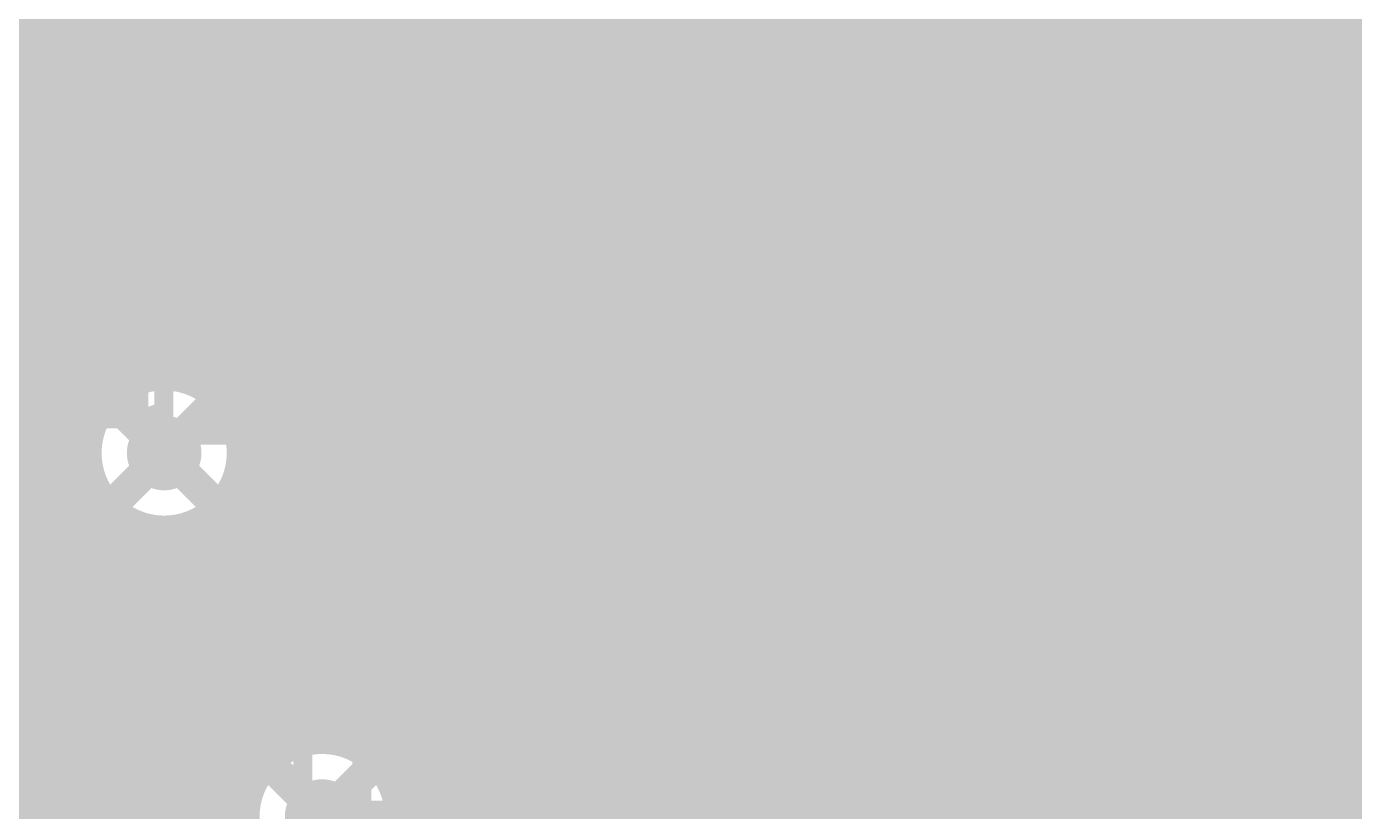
# Model space of a CAD drawing. Extents: x -3 to 92, y -53 to 125.
# Drawn here: x 9.05 to 19.73, y 39.41 to 45.72 of the extents above; entities that cross this region are included whole.
import ezdxf

# ---------------------------------------------------------------- set-up
doc = ezdxf.new("R2010")
doc.units = 0
doc.header["$MEASUREMENT"] = 0
doc.layers.get('0').update_dxf_attribs({"linetype": 'CONTINUOUS'})
for name, color, linetype in [('23-325-0_AST', 7, 'CONTINUOUS'), ('23-325-0_BOT', 7, 'CONTINUOUS'), ('23-325-0_DRD', 2, 'CONTINUOUS'), ('23-325-0_IN1', 4, 'CONTINUOUS'), ('23-325-0_IN2', 3, 'CONTINUOUS'), ('23-325-0_SMT', 10, 'CONTINUOUS'), ('23-325-0_SPT', 14, 'CONTINUOUS'), ('23-325-0_SST', 9, 'CONTINUOUS'), ('23-325-0_TOP', 12, 'CONTINUOUS'), ('THRUHOLE_TAP', 8, 'CONTINUOUS')]:
    doc.layers.add(name, color=color, linetype=linetype)

# ---------------------------------------------------------------- blocks, each defined once
blk = doc.blocks.new('OBLONG_52')
at = {"const_width": 0.29972}
blk.add_lwpolyline([(0.59944, 0), (-0.59944, 0)], dxfattribs=at)
at = {"const_width": 0.14986}
for points in [[(-0.67437, 0, 1), (-0.52451, 0, 1)], [(0.52451, 0, 1), (0.67437, 0, 1)]]:
    blk.add_lwpolyline(points, format="xyb", close=True, dxfattribs=at)
blk = doc.blocks.new('ROUND_68')
at = {"const_width": 0.29972}
blk.add_lwpolyline([(-0.14986, 0, 1), (0.14986, 0, 1)], format="xyb", close=True, dxfattribs=at)
blk = doc.blocks.new('ROUND_78')
at = {"const_width": 0.29972}
blk.add_lwpolyline([(-0.14986, 0, 1), (0.14986, 0, 1)], format="xyb", close=True, dxfattribs=at)
blk = doc.blocks.new('ROUND_79')
at = {"const_width": 0.29972}
blk.add_lwpolyline([(-0.14986, 0, 1), (0.14986, 0, 1)], format="xyb", close=True, dxfattribs=at)
blk = doc.blocks.new('RECTANGLE_7')
blk.add_solid([(0.4064, 0.4826), (0.4064, -0.4826), (-0.4064, 0.4826), (-0.4064, -0.4826)])
blk = doc.blocks.new('ROUND_84')
at = {"const_width": 0.10033}
blk.add_lwpolyline([(-0.050164, 0, 1), (0.050164, 0, 1)], format="xyb", close=True, dxfattribs=at)

msp = doc.modelspace()

# ---------------------------------------------------------------- linework, layer by layer
at = {"layer": '23-325-0_AST', "const_width": 0.1524}
for points in [[(17.9705, 45.9105), (15.0495, 45.9105), (15.0495, 44.2722), (17.9705, 44.2722), (17.9705, 45.9105)], [(7.9502, 45.58538), (7.44982, 45.085), (7.44982, 40.5892), (11.8491, 40.5892), (11.8491, 45.68444), (8.04926, 45.68444), (7.9502, 45.58538)], [(15.89532, 44.78274), (15.83436, 44.61256), (15.47876, 44.61256), (15.42034, 44.78274), (15.42034, 45.46092), (15.47876, 45.62856), (15.83436, 45.62856), (15.89532, 45.46092)], [(16.25854, 44.78274), (16.37792, 44.61256), (16.61414, 44.61256), (16.73352, 44.78274), (16.73352, 44.95292), (16.49476, 45.29074), (16.73352, 45.62856), (16.25854, 45.62856)], [(17.27454, 44.61256), (17.15516, 44.78274), (17.09674, 44.95292), (17.09674, 45.29074), (17.15516, 45.46092), (17.27454, 45.62856), (17.39392, 45.62856), (17.51076, 45.46092), (17.57172, 45.29074), (17.57172, 44.95292), (17.51076, 44.78274), (17.39392, 44.61256), (17.27454, 44.61256)], [(10.15746, 43.5229), (9.14146, 43.8785), (9.14146, 43.40352)], [(17.9705, 44.0055), (15.0495, 44.0055), (15.0495, 42.3672), (17.9705, 42.3672), (17.9705, 44.0055)], [(17.33296, 42.70756), (17.33296, 43.72356), (17.21612, 43.55592)], [(15.89532, 42.87774), (15.83436, 42.70756), (15.47876, 42.70756), (15.42034, 42.87774), (15.42034, 43.55592), (15.47876, 43.72356), (15.83436, 43.72356), (15.89532, 43.55592)], [(16.25854, 42.87774), (16.37792, 42.70756), (16.61414, 42.70756), (16.73352, 42.87774), (16.73352, 43.04792), (16.49476, 43.38574), (16.73352, 43.72356), (16.25854, 43.72356)], [(9.14146, 43.0403), (9.98982, 43.0403), (10.15746, 42.98188), (10.15746, 42.62628), (9.98982, 42.56532), (9.14146, 42.56532)], [(17.45234, 42.70756), (17.21612, 42.70756)], [(15.0495, 39.8145), (17.9705, 39.8145), (17.9705, 41.4528), (15.0495, 41.4528), (15.0495, 39.8145)], [(15.4305, 40.68826), (15.7861, 40.68826), (15.90548, 40.8559), (15.90548, 41.02608), (15.7861, 41.19626), (15.4305, 41.19626), (15.4305, 40.18026)], [(16.32966, 40.68826), (16.68526, 40.68826), (16.74368, 40.51808), (16.74368, 40.3479), (16.68526, 40.18026), (16.32966, 40.18026), (16.2687, 40.3479), (16.2687, 40.51808), (16.50746, 41.19626)], [(17.1069, 40.3479), (17.22628, 40.18026), (17.4625, 40.18026), (17.58188, 40.3479), (17.58188, 40.51808), (17.34566, 40.8559), (17.58188, 41.19626), (17.1069, 41.19626)], [(15.72768, 40.68826), (15.90548, 40.18026)], [(7.4295, 37.9095), (10.3505, 37.9095), (10.3505, 39.5478), (7.4295, 39.5478), (7.4295, 37.9095)], [(15.0495, 37.9095), (17.9705, 37.9095), (17.9705, 39.5478), (15.0495, 39.5478), (15.0495, 37.9095)]]:
    msp.add_lwpolyline(points, dxfattribs=at)
at = {"layer": '23-325-0_BOT', "const_width": 0.254}
for points in [[(8.255, 78.867), (8.255, 70.612), (9.398, 69.469), (9.398, 41.402), (11.43, 39.37)], [(10.16, 42.291), (9.906, 42.545), (9.906, 75.946), (9.398, 76.454)], [(19.6723, 44.831), (10.3632, 44.831)], [(10.3632, 44.831), (10.3632, 42.8879)], [(10.3886, 44.831), (10.3886, 42.87774)], [(10.6172, 44.831), (10.6172, 42.7228)], [(10.8458, 44.831), (10.8458, 40.59936)], [(11.0744, 44.831), (11.0744, 40.37076)], [(11.303, 44.831), (11.303, 40.14216)], [(11.5316, 44.831), (11.5316, 39.9923)], [(11.7602, 44.831), (11.7602, 39.90594)], [(11.9888, 44.831), (11.9888, 39.65956)], [(12.2174, 44.831), (12.2174, -4.572)], [(12.446, 44.831), (12.446, -4.572)], [(12.6746, 44.831), (12.6746, -4.572)], [(12.9032, 44.831), (12.9032, -4.572)], [(13.1318, 44.831), (13.1318, -4.572)], [(13.3604, 44.831), (13.3604, -4.572)], [(13.589, 44.831), (13.589, -4.572)], [(13.8176, 44.831), (13.8176, -4.572)], [(14.0462, 44.831), (14.0462, -4.572)], [(14.2748, 44.831), (14.2748, -4.572)], [(14.5034, 44.831), (14.5034, -4.572)], [(14.732, 44.831), (14.732, -4.572)], [(14.9606, 44.831), (14.9606, -4.572)], [(15.1892, 44.831), (15.1892, -4.572)], [(15.4178, 44.831), (15.4178, -4.572)], [(15.6464, 44.831), (15.6464, -4.572)], [(15.875, 44.831), (15.875, -4.572)], [(16.1036, 44.831), (16.1036, -4.572)], [(16.3322, 44.831), (16.3322, -4.572)], [(16.5608, 44.831), (16.5608, 37.70122)], [(16.7894, 44.831), (16.7894, 37.9857)], [(17.018, 44.831), (17.018, 38.08222)], [(17.2466, 44.831), (17.2466, 38.0873)], [(17.4752, 44.831), (17.4752, 38.00094)], [(17.7038, 44.831), (17.7038, 37.75456)], [(17.9324, 44.831), (17.9324, 38.63848)], [(18.161, 44.831), (18.161, 38.98138)], [(18.3896, 44.831), (18.3896, 39.0906)], [(18.6182, 44.831), (18.6182, 39.10584)], [(18.8468, 44.831), (18.8468, 39.03218)], [(19.0754, 44.831), (19.0754, 38.81628)], [(19.304, 44.831), (19.304, -4.572)], [(19.5326, 44.831), (19.5326, -4.572)], [(19.6723, 44.831), (19.6723, 21.59)], [(19.6723, 44.8056), (10.3632, 44.8056)], [(19.6723, 44.577), (10.3632, 44.577)], [(19.6723, 44.3484), (10.3632, 44.3484)], [(19.6723, 44.1198), (10.3632, 44.1198)], [(19.6723, 43.8912), (10.3632, 43.8912)], [(19.6723, 43.6626), (10.3632, 43.6626)], [(19.6723, 43.434), (10.3632, 43.434)], [(19.6723, 43.2054), (10.3632, 43.2054)], [(19.6723, 42.9768), (10.3632, 42.9768)], [(19.6723, 42.7482), (10.5918, 42.7482)], [(19.6723, 42.5196), (10.74674, 42.5196)], [(19.6723, 42.291), (10.78992, 42.291)], [(19.6723, 42.0624), (10.74674, 42.0624)], [(19.6723, 41.8338), (10.5918, 41.8338)], [(10.6172, 41.85666), (10.6172, 40.82796)], [(9.8552, 41.73982), (9.8552, 41.58996)], [(9.9314, 41.70426), (9.9314, 41.51376)], [(10.16, 41.66108), (10.16, 41.28516)], [(10.3886, 41.70426), (10.3886, 41.05656)], [(19.6723, 41.6052), (9.8552, 41.6052)], [(9.8552, 41.58996), (11.44524, 39.99992)], [(19.6723, 41.3766), (10.06856, 41.3766)], [(19.6723, 41.148), (10.29716, 41.148)], [(19.6723, 40.9194), (10.52576, 40.9194)], [(9.3472, 40.8051), (9.3472, 28.3718)], [(9.3472, 40.8051), (10.80008, 39.35222)], [(9.4615, 40.6908), (9.3472, 40.6908)], [(9.4742, 40.6781), (9.4742, 28.17622)], [(19.6723, 40.6908), (10.75436, 40.6908)], [(9.6901, 40.4622), (9.3472, 40.4622)], [(9.7028, 40.4495), (9.7028, -4.572)], [(19.6723, 40.4622), (10.98296, 40.4622)], [(9.9187, 40.2336), (9.3472, 40.2336)], [(19.6723, 40.2336), (11.21156, 40.2336)], [(9.9314, 40.2209), (9.9314, -4.572)], [(10.1473, 40.005), (9.3472, 40.005)], [(10.16, 39.9923), (10.16, -4.572)], [(19.6723, 40.005), (11.44016, 40.005)], [(10.3759, 39.7764), (9.3472, 39.7764)], [(10.3886, 39.7637), (10.3886, -4.572)], [(19.6723, 39.7764), (11.91006, 39.7764)], [(10.6045, 39.5478), (9.3472, 39.5478)], [(10.6172, 39.5351), (10.6172, -4.572)], [(19.6723, 39.5478), (12.03452, 39.5478)], [(10.80262, 39.3192), (9.3472, 39.3192)], [(19.6723, 39.3192), (12.05738, 39.3192)]]:
    msp.add_lwpolyline(points, dxfattribs=at)
for points in [[(10.78992, 42.291, 0.3210654), (10.3632, 42.8879)], [(10.16, 41.66108, 0.4142136), (10.78992, 42.291)], [(9.8552, 41.73982, 0.1269607), (10.16, 41.66116)], [(12.05992, 39.37, 0.4071463), (11.44524, 39.99992)], [(11.43, 38.74008, 0.4142136), (12.05992, 39.37)], [(10.80008, 39.35222, 0.4059727), (11.43, 38.74008)]]:
    msp.add_lwpolyline(points, format="xyb", dxfattribs=at)
at = {"layer": '23-325-0_DRD', "const_width": 0.254}
for points in [[(15.621, 44.9072), (14.351, 43.6372)], [(15.621, 43.6372), (14.351, 44.9072)], [(15.621, 44.9072), (14.351, 43.6372)], [(15.621, 43.6372), (14.351, 44.9072)], [(12.319, 43.76928), (11.049, 42.49928)], [(12.319, 42.49928), (11.049, 43.76928)], [(10.795, 42.926), (9.525, 41.656)], [(10.795, 41.656), (9.525, 42.926)], [(15.494, 41.275), (14.224, 40.005)], [(15.494, 40.005), (14.224, 41.275)], [(15.494, 41.275), (14.224, 40.005)], [(15.494, 40.005), (14.224, 41.275)], [(12.065, 40.005), (10.795, 38.735)], [(12.065, 38.735), (10.795, 40.005)]]:
    msp.add_lwpolyline(points, dxfattribs=at)
at = {"layer": '23-325-0_IN1', "const_width": 0.254}
for points in [[(10.16, 124.46), (10.16, 42.92092)], [(10.3886, 124.46), (10.3886, 42.87774)], [(10.6172, 124.46), (10.6172, 42.7228)], [(13.589, 124.46), (13.589, -4.572)], [(13.8176, 124.46), (13.8176, -4.572)], [(14.0462, 124.46), (14.0462, -4.572)], [(14.2748, 124.46), (14.2748, -4.572)], [(14.5034, 124.46), (14.5034, -4.572)], [(15.875, 124.46), (15.875, -4.572)], [(16.1036, 124.46), (16.1036, -4.572)], [(19.304, 124.46), (19.304, -4.572)], [(19.5326, 124.46), (19.5326, -4.572)], [(19.7612, 107.6579), (19.7612, 21.87956)], [(13.3604, 104.9274), (13.3604, -4.572)], [(13.1318, 80.18526), (13.1318, -4.572)], [(9.9314, 76.11872), (9.9314, 42.87774)], [(9.017, 75.95108), (9.017, 28.55722)], [(9.7028, 75.90282), (9.7028, 42.7228)], [(9.2456, 75.84186), (9.2456, 28.4607)], [(9.4742, 75.82916), (9.4742, 28.17622)], [(11.9888, 74.49566), (11.9888, 39.65956)], [(12.9032, 74.49566), (12.9032, -4.572)], [(16.3322, 74.47026), (16.3322, -4.572)], [(12.2174, 74.34326), (12.2174, -4.572)], [(12.446, 74.30008), (12.446, -4.572)], [(12.6746, 74.34326), (12.6746, -4.572)], [(16.5608, 74.3331), (16.5608, 37.70122)], [(16.7894, 74.30008), (16.7894, 37.9857)], [(17.018, 74.35342), (17.018, 38.08222)], [(10.8458, 68.78066), (10.8458, 39.60622)], [(11.7602, 68.78066), (11.7602, 39.90594)], [(11.0744, 68.62826), (11.0744, 39.8907)], [(11.5316, 68.62826), (11.5316, 39.9923)], [(11.303, 68.58508), (11.303, 39.98722)], [(17.2466, 67.7164), (17.2466, 38.0873)], [(17.4752, 67.59448), (17.4752, 38.00094)], [(17.7038, 67.57162), (17.7038, 37.75456)], [(14.732, 53.85562), (14.732, -4.572)], [(15.6464, 53.7464), (15.6464, -4.572)], [(14.9606, 53.66512), (14.9606, -4.572)], [(15.1892, 53.60162), (15.1892, -4.572)], [(15.4178, 53.62448), (15.4178, -4.572)], [(17.9324, 52.67198), (17.9324, 38.63848)], [(19.0754, 52.49672), (19.0754, 38.81628)], [(18.161, 52.32908), (18.161, 38.98138)], [(18.3896, 52.21986), (18.3896, 39.0906)], [(18.6182, 52.20716), (18.6182, 39.10584)], [(18.8468, 52.28082), (18.8468, 39.03218)], [(21.24456, 45.72), (-0.64008, 45.72)], [(21.24456, 45.4914), (-0.98298, 45.4914)], [(21.24456, 45.2628), (-2.413, 45.2628)], [(21.24456, 45.0342), (-2.413, 45.0342)], [(21.24456, 44.8056), (-2.413, 44.8056)], [(21.24456, 44.577), (-2.413, 44.577)], [(21.24456, 44.3484), (-2.413, 44.3484)], [(21.24456, 44.1198), (-2.413, 44.1198)], [(23.4569, 43.8912), (-2.413, 43.8912)], [(31.5468, 43.6626), (-2.413, 43.6626)], [(31.5468, 43.434), (-2.413, 43.434)], [(31.5468, 43.2054), (-2.413, 43.2054)], [(31.5468, 42.9768), (-2.413, 42.9768)], [(9.72566, 42.7482), (-2.413, 42.7482)], [(31.5468, 42.7482), (10.5918, 42.7482)], [(9.57326, 42.5196), (-2.413, 42.5196)], [(31.5468, 42.5196), (10.74674, 42.5196)], [(9.53008, 42.291), (-2.413, 42.291)], [(31.5468, 42.291), (10.78992, 42.291)], [(9.57326, 42.0624), (-2.413, 42.0624)], [(31.5468, 42.0624), (10.74674, 42.0624)], [(9.72566, 41.8338), (-2.413, 41.8338)], [(9.7028, 41.85666), (9.7028, -4.572)], [(31.5468, 41.8338), (10.5918, 41.8338)], [(10.6172, 41.85666), (10.6172, -4.572)], [(9.9314, 41.70426), (9.9314, -4.572)], [(10.16, 41.66108), (10.16, -4.572)], [(10.3886, 41.70426), (10.3886, -4.572)], [(31.5468, 41.6052), (8.4328, 41.6052)], [(31.5468, 41.3766), (8.58774, 41.3766)], [(31.5468, 41.148), (8.63092, 41.148)], [(30.7594, 40.9194), (8.58774, 40.9194)], [(29.38526, 40.6908), (8.4328, 40.6908)], [(29.2481, 40.4622), (-2.413, 40.4622)], [(29.21508, 40.2336), (-2.413, 40.2336)], [(29.26842, 40.005), (-2.413, 40.005)], [(10.9474, 39.7764), (-2.413, 39.7764)], [(24.2824, 39.7764), (11.91006, 39.7764)], [(10.82548, 39.5478), (-2.413, 39.5478)], [(24.16048, 39.5478), (12.03452, 39.5478)], [(10.80262, 39.3192), (6.84022, 39.3192)], [(24.13762, 39.3192), (12.05738, 39.3192)]]:
    msp.add_lwpolyline(points, dxfattribs=at)
for points in [[(10.16, 42.92092, 0.4142136), (9.53008, 42.291)], [(10.78992, 42.291, 0.4142136), (10.16, 42.92092)], [(9.53008, 42.291, 0.4142136), (10.16, 41.66108)], [(10.16, 41.66108, 0.4142136), (10.78992, 42.291)], [(11.43, 39.99992, 0.4142136), (10.80008, 39.37)], [(12.05992, 39.37, 0.4142136), (11.43, 39.99992)], [(10.80008, 39.37, 0.4142136), (11.43, 38.74008)], [(11.43, 38.74008, 0.4142136), (12.05992, 39.37)]]:
    msp.add_lwpolyline(points, format="xyb", dxfattribs=at)
at = {"layer": '23-325-0_SST', "const_width": 0.1524}
for points in [[(14.19606, 45.9486), (14.02588, 46.00956), (13.8557, 46.00956), (13.68806, 45.9486), (13.68806, 45.593), (13.8557, 45.53458), (14.02588, 45.53458), (14.19606, 45.593), (14.19606, 45.9486), (14.3637, 46.00956), (14.53388, 46.00956), (14.70406, 45.9486), (14.70406, 45.593), (14.53388, 45.53458), (14.3637, 45.53458), (14.19606, 45.593)], [(17.9705, 45.9105), (15.0495, 45.9105), (15.0495, 44.2722), (17.9705, 44.2722), (17.9705, 45.9105)], [(7.9502, 45.58538), (8.04926, 45.68444), (11.8491, 45.68444), (11.8491, 40.5892), (7.44982, 40.5892), (7.44982, 40.68826), (7.44982, 45.085), (7.9502, 45.58538)], [(18.80616, 44.67606), (18.74774, 44.50842), (18.39214, 44.50842), (18.33372, 44.67606), (18.33372, 45.35424), (18.39214, 45.52442), (18.74774, 45.52442), (18.80616, 45.35424)], [(19.17192, 44.67606), (19.28876, 44.50842), (19.52752, 44.50842), (19.64436, 44.67606), (19.64436, 44.84624), (19.40814, 45.18406), (19.64436, 45.52442), (19.17192, 45.52442)], [(14.19606, 44.7548), (14.19606, 45.1104), (14.3637, 45.17136), (14.53388, 45.17136), (14.70406, 45.1104), (14.70406, 44.7548), (14.53388, 44.69638), (14.3637, 44.69638), (13.68806, 44.9326)], [(14.19606, 43.85818), (14.19606, 44.21378), (14.02588, 44.33316), (13.8557, 44.33316), (13.68806, 44.21378), (13.68806, 43.85818), (14.70406, 43.85818)], [(14.19606, 44.15536), (14.70406, 44.33316)], [(17.9705, 44.0055), (15.0495, 44.0055), (15.0495, 42.3672), (17.9705, 42.3672), (17.9705, 44.0055)], [(18.93316, 42.64406), (18.87474, 42.47642), (18.51914, 42.47642), (18.46072, 42.64406), (18.46072, 43.32224), (18.51914, 43.49242), (18.87474, 43.49242), (18.93316, 43.32224)], [(19.29892, 42.64406), (19.41576, 42.47642), (19.65452, 42.47642), (19.77136, 42.64406), (19.77136, 42.81424), (19.53514, 43.15206), (19.77136, 43.49242), (19.29892, 43.49242)], [(15.0495, 39.8145), (17.9705, 39.8145), (17.9705, 41.4528), (15.0495, 41.4528), (15.0495, 39.8145)], [(18.23466, 40.5384), (18.59026, 40.5384), (18.7071, 40.70858), (18.7071, 40.87876), (18.59026, 41.0464), (18.23466, 41.0464), (18.23466, 40.0304)], [(19.13128, 40.5384), (19.48688, 40.5384), (19.5453, 40.37076), (19.5453, 40.20058), (19.48688, 40.0304), (19.13128, 40.0304), (19.07286, 40.20058), (19.07286, 40.37076), (19.30908, 41.0464)], [(18.5293, 40.5384), (18.7071, 40.0304)], [(11.75004, 40.13708), (11.75004, 39.28872), (11.69162, 39.12108), (11.33602, 39.12108), (11.27506, 39.28872), (11.27506, 40.13708)], [(12.23264, 39.12108), (12.58824, 40.13708), (12.11326, 40.13708)], [(7.4295, 37.9095), (10.3505, 37.9095), (10.3505, 39.5478), (7.4295, 39.5478), (7.4295, 37.9095)], [(15.0495, 37.9095), (17.9705, 37.9095), (17.9705, 39.5478), (15.0495, 39.5478), (15.0495, 37.9095)]]:
    msp.add_lwpolyline(points, dxfattribs=at)
at = {"layer": '23-325-0_TOP', "const_width": 0.254}
for points in [[(36.56076, 36.195), (36.56076, 35.16376), (33.655, 32.258), (28.321, 32.258), (27.305, 31.242), (27.305, 30.861), (25.654, 29.21), (20.701, 29.21), (19.431, 30.48), (19.431, 61.976), (17.272, 64.135), (17.2212, 64.135)], [(10.16, 51.8668), (10.16, 45.73016)], [(10.3886, 51.8668), (10.3886, 45.50156)], [(10.6172, 51.8668), (10.6172, 45.27296)], [(10.8458, 51.8668), (10.8458, 45.04436)], [(11.0744, 51.8668), (11.0744, 44.81576)], [(17.2212, 50.8), (17.907, 50.8), (18.669, 50.038), (18.669, 41.656), (18.542, 41.529), (18.542, 38.481)], [(18.161, 49.8983), (18.161, 45.22216)], [(18.2118, 49.8475), (18.2118, 45.17136)], [(12.94892, 43.78452), (11.46048, 43.78452), (8.9662, 46.2788), (8.9662, 46.99)], [(12.94892, 45.085), (12.2428, 45.085), (11.9888, 45.339), (11.9888, 46.99)], [(12.94892, 45.085), (13.589, 45.085), (15.494, 46.99), (15.7988, 46.99)], [(17.2212, 46.99), (17.2212, 46.6852), (16.51, 45.974), (15.24, 45.974), (13.70076, 44.43476), (12.94892, 44.43476)], [(9.7028, 46.18736), (11.64844, 44.24172)], [(11.303, 46.1772), (11.303, 44.58716)], [(11.5316, 46.1772), (11.5316, 45.339)], [(12.446, 46.1772), (12.446, 45.56506)], [(12.446, 46.1772), (12.446, 45.56506)], [(12.6746, 46.1772), (12.6746, 45.56506)], [(12.9032, 46.1772), (12.9032, 45.56506)], [(13.1318, 46.1772), (13.1318, 45.56506)], [(13.3604, 46.1772), (13.3604, 45.56506)], [(14.0335, 46.1772), (13.42136, 45.56506)], [(13.589, 46.1772), (13.589, 45.73016)], [(8.64616, 45.95114), (11.13536, 43.46194)], [(17.9578, 45.8978), (17.9578, 45.42536)], [(11.5316, 45.7454), (10.14476, 45.7454)], [(13.6017, 45.7454), (12.446, 45.7454)], [(18.2118, 45.7454), (17.9578, 45.7454)], [(9.017, 45.5803), (9.017, 40.8432)], [(13.42136, 45.56506), (12.446, 45.56506)], [(9.0805, 45.5168), (8.07466, 45.5168)], [(11.5316, 45.5168), (10.37336, 45.5168)], [(18.2118, 45.5168), (17.9578, 45.5168)], [(9.2456, 45.3517), (9.2456, 40.8432)], [(17.97558, 45.40758), (17.95734, 45.42484)], [(17.97558, 45.40758), (17.95734, 45.42484)], [(17.98066, 45.40504), (18.2118, 45.17136)], [(9.3091, 45.2882), (8.0772, 45.2882)], [(11.53414, 45.2882), (10.60196, 45.2882)], [(11.5316, 45.339), (11.5316, 44.35856)], [(18.2118, 45.2882), (18.09496, 45.2882)], [(15.0622, 45.1485), (14.02842, 44.11472)], [(15.0622, 45.1485), (15.0622, 44.2722)], [(9.5377, 45.0596), (8.0772, 45.0596)], [(9.4742, 45.1231), (9.4742, 40.8432)], [(11.62558, 45.0596), (10.83056, 45.0596)], [(15.7988, 43.18), (15.7988, 43.4594), (14.986, 44.2722), (15.7988, 45.085)], [(14.9606, 45.0469), (14.9606, 42.3418)], [(15.0622, 45.0596), (14.97076, 45.0596)], [(14.986, 44.2722), (15.7988, 45.085)], [(15.7988, 45.085), (14.986, 44.2722)], [(15.7988, 44.2722), (15.7988, 45.085)], [(17.2212, 45.085), (17.653, 45.085), (18.034, 44.704), (18.034, 41.529), (17.2212, 40.7162), (17.2212, 40.64)], [(11.66876, 45.01134), (11.92022, 44.76242)], [(11.7602, 44.9199), (11.7602, 44.24172)], [(9.7663, 44.831), (8.0772, 44.831)], [(9.7028, 44.8945), (9.7028, 42.7228)], [(11.8491, 44.831), (11.05916, 44.831)], [(14.732, 44.8183), (14.732, 42.17416)], [(15.0622, 44.831), (14.74216, 44.831)], [(9.9949, 44.6024), (8.0772, 44.6024)], [(9.9314, 44.6659), (9.9314, 42.87774)], [(11.8999, 44.6024), (11.28776, 44.6024)], [(15.0622, 44.6024), (14.51356, 44.6024)], [(14.5034, 44.5897), (14.5034, 41.94556)], [(10.16, 44.4373), (10.16, 42.92092)], [(10.2235, 44.3738), (8.0772, 44.3738)], [(11.8745, 44.3738), (11.51636, 44.3738)], [(14.2748, 44.3611), (14.2748, 41.71696)], [(15.0622, 44.3738), (14.28496, 44.3738)], [(10.3886, 44.2087), (10.3886, 42.94124)], [(11.91006, 44.24172), (11.64844, 44.24172)], [(16.4846, 44.2722), (15.0622, 44.2722)], [(15.1892, 44.2722), (15.1892, 43.9928)], [(15.4178, 44.2722), (15.4178, 43.9928)], [(15.6464, 44.2722), (15.6464, 43.9928)], [(15.875, 44.2722), (15.875, 43.9928)], [(16.1036, 44.2722), (16.1036, 43.9928)], [(16.3322, 44.2722), (16.3322, 43.9928)], [(16.5354, 44.2722), (16.4846, 44.2722)], [(17.5768, 44.2722), (16.5354, 44.2722)], [(16.5608, 44.2722), (16.5608, 43.9928)], [(16.7894, 44.2722), (16.7894, 43.9928)], [(17.018, 44.2722), (17.018, 43.9928)], [(17.2466, 44.2722), (17.2466, 43.9928)], [(17.4752, 44.2722), (17.4752, 43.9928)], [(17.5768, 44.2722), (17.5768, 43.9928)], [(10.4521, 44.1452), (8.0772, 44.1452)], [(14.0462, 44.1325), (14.0462, 41.48836)], [(17.5768, 44.1452), (14.05636, 44.1452)], [(10.6172, 43.9801), (10.6172, 42.94124)], [(16.4846, 43.9928), (15.0622, 43.9928)], [(15.0622, 43.9928), (15.0622, 42.3672)], [(15.7988, 43.9928), (15.7988, 43.18)], [(16.5354, 43.9928), (16.4846, 43.9928)], [(17.5768, 43.9928), (16.5354, 43.9928)], [(10.6807, 43.9166), (8.0772, 43.9166)], [(15.0622, 43.9166), (14.01064, 43.9166)], [(10.8458, 43.7515), (10.8458, 42.94124)], [(10.9093, 43.688), (8.0772, 43.688)], [(15.0622, 43.688), (14.01826, 43.688)], [(11.1379, 43.4594), (8.0772, 43.4594)], [(11.0744, 43.5229), (11.0744, 42.94124)], [(15.0622, 43.4594), (13.90396, 43.4594)], [(11.303, 43.35526), (11.303, 42.94124)], [(11.91006, 43.32732), (11.46048, 43.32732)], [(11.5316, 43.32732), (11.5316, 42.94124)], [(11.7602, 43.32732), (11.7602, 42.94124)], [(11.87958, 43.2308), (8.0772, 43.2308)], [(15.0622, 43.2308), (14.01826, 43.2308)], [(17.2212, 43.18), (17.2212, 42.7482), (16.383, 41.91), (15.113, 41.91), (12.573, 39.37), (11.43, 39.37), (11.049, 39.751), (2.667, 39.751), (2.286, 39.37), (1.3462, 39.37)], [(12.94892, 43.13428), (11.684, 43.13428)], [(11.86942, 43.13428), (12.94892, 43.13428)], [(14.02842, 43.13428), (12.94892, 43.13428)], [(15.0622, 43.18), (15.7988, 43.18)], [(11.88974, 43.0022), (8.0772, 43.0022)], [(15.0622, 43.0022), (14.01064, 43.0022)], [(10.2108, 42.91838), (10.16, 42.92043)], [(11.91006, 42.94124), (10.35304, 42.94124)], [(9.7536, 42.7736), (8.0518, 42.7736)], [(15.0622, 42.7736), (13.9319, 42.7736)], [(9.58342, 42.545), (7.88416, 42.545)], [(12.94892, 42.48404), (10.35304, 42.48404), (10.16, 42.291)], [(15.0622, 42.545), (14.02588, 42.545)], [(16.1925, 42.3672), (15.0622, 42.3672)], [(16.1925, 42.3672), (15.113, 42.3672)], [(9.53008, 42.3164), (7.65556, 42.3164)], [(14.90218, 42.3164), (13.99794, 42.3164)], [(14.79042, 42.23258), (13.97, 41.4147)], [(9.5631, 42.0878), (7.4041, 42.0878)], [(14.6431, 42.0878), (13.9573, 42.0878)], [(11.26998, 42.02684), (10.7315, 42.02684)], [(10.8458, 42.02684), (10.8458, 41.34612)], [(11.0744, 42.02684), (11.0744, 41.56456)], [(9.70026, 41.8592), (7.4295, 41.8592)], [(9.7028, 41.85666), (9.7028, 40.8432)], [(11.2268, 41.8592), (10.6172, 41.8592)], [(10.6172, 41.85666), (10.6172, 41.11498)], [(11.2268, 41.8338), (11.2268, 41.6306)], [(12.94892, 41.1861), (11.684, 41.1861), (11.684, 41.8338), (12.94892, 41.8338)], [(14.4145, 41.8592), (14.02842, 41.8592)], [(11.22426, 41.6306), (8.40486, 41.6306)], [(9.9314, 41.70426), (9.9314, 40.8432)], [(10.16, 41.66108), (10.16, 40.8432)], [(10.3886, 41.70426), (10.3886, 40.8813)], [(14.1859, 41.6306), (13.9827, 41.6306)], [(11.00328, 41.50614), (10.34796, 40.8432)], [(10.89914, 41.402), (8.57758, 41.402)], [(1.3462, 41.275), (1.905, 41.275), (2.794, 40.386), (10.541, 40.386), (11.3284, 41.1861), (11.684, 41.1861), (12.94892, 41.1861)], [(13.462, 41.1861), (12.94892, 41.1861)], [(15.0622, 41.2115), (13.04036, 39.1922)], [(15.0622, 41.2115), (15.0622, 39.8272)], [(10.67562, 41.1734), (8.63092, 41.1734)], [(14.9606, 41.1099), (14.9606, 39.1922)], [(15.0622, 41.1734), (15.02156, 41.1734)], [(10.44956, 40.9448), (8.5979, 40.9448)], [(14.732, 40.8813), (14.732, 39.1922)], [(15.0622, 40.9448), (14.79296, 40.9448)], [(10.34796, 40.8432), (8.55218, 40.8432)], [(14.5034, 40.6527), (14.5034, 39.1922)], [(15.0622, 40.7162), (14.56436, 40.7162)], [(14.859, 40.64), (15.7988, 40.64)], [(14.859, 40.64), (15.7988, 40.64)], [(15.0622, 40.64), (15.7988, 40.64)], [(15.7988, 38.735), (15.7988, 38.9128), (17.2212, 40.3352), (17.2212, 40.64)], [(15.7988, 39.8272), (15.7988, 40.64)], [(15.0622, 40.4876), (14.33576, 40.4876)], [(14.2748, 40.4241), (14.2748, 39.1922)], [(15.0622, 40.259), (14.10716, 40.259)], [(14.0462, 40.1955), (14.0462, 39.1922)], [(15.0622, 40.0304), (13.87856, 40.0304)], [(13.8176, 39.9669), (13.8176, 39.1922)], [(16.0401, 39.8018), (13.64996, 39.8018)], [(16.0655, 39.8272), (15.0622, 39.8272)], [(15.1892, 39.8272), (15.1892, 39.5478)], [(15.4178, 39.8272), (15.4178, 39.5478)], [(15.6464, 39.8272), (15.6464, 39.5478)], [(16.0655, 39.8272), (15.7861, 39.5478)], [(15.875, 39.8272), (15.875, 39.63416)], [(11.43, 39.37), (11.049, 39.751), (2.667, 39.751), (2.286, 39.37), (1.3462, 39.37)], [(13.589, 39.7383), (13.589, 39.1922)], [(13.3604, 39.5097), (13.3604, 39.1922)], [(15.8115, 39.5732), (13.42136, 39.5732)], [(15.0622, 39.5478), (15.0622, 39.1922)], [(15.7861, 39.5478), (15.0622, 39.5478)], [(15.0622, 39.3446), (13.19276, 39.3446)]]:
    msp.add_lwpolyline(points, dxfattribs=at)
for points in [[(11.5316, 45.339, 0.1989124), (11.66551, 45.01571)], [(11.5316, 45.339, 0.1989124), (11.66551, 45.01571)], [(11.96594, 44.72178, 0.1620056), (11.87044, 44.43476)], [(11.92022, 44.76242, 0.0335394), (11.96625, 44.72218)], [(11.92022, 44.76242, 0.0335394), (11.96625, 44.72218)], [(11.86942, 44.43476, 0.1038524), (11.90996, 44.24168)], [(13.94968, 44.05122, 0.0524777), (14.02407, 44.11145)], [(13.94968, 44.05122, 0.0524777), (14.02407, 44.11145)], [(14.02842, 43.78452, 0.1476944), (13.94818, 44.05022)], [(13.90142, 43.4594, 0.1882328), (14.02831, 43.78452)], [(11.13536, 43.46194, 0.1999317), (11.46048, 43.32652)], [(14.02842, 43.13428, 0.1882328), (13.9015, 43.45947)], [(11.91006, 43.32732, 0.1038524), (11.86953, 43.13428)], [(11.86942, 43.13428, 0.1038524), (11.90996, 42.9412)], [(13.90142, 42.80916, 0.1882328), (14.02831, 43.13428)], [(10.16, 42.92092, 0.4142136), (9.53008, 42.291)], [(10.35304, 42.94124, 0.0792859), (10.21075, 42.91853)], [(14.02842, 42.48404, 0.1882328), (13.9015, 42.80923)], [(13.90142, 42.15892, 0.1882328), (14.02831, 42.48404)], [(15.0622, 42.36466, 0.1701467), (14.78951, 42.23349)], [(15.0622, 42.36466, 0.1701467), (14.78951, 42.23349)], [(9.53008, 42.291, 0.4142136), (10.16, 41.66108)], [(14.02842, 41.8338, 0.1882328), (13.9015, 42.15899)], [(10.16, 41.66108, 0.2923864), (10.7315, 42.02684)], [(11.26998, 42.02684, 0.1095074), (11.22719, 41.8338)], [(13.90142, 41.50868, 0.1882328), (14.02831, 41.8338)], [(11.2268, 41.6306, 0.1431056), (11.00346, 41.50597)], [(11.2268, 41.6306, 0.1431056), (11.00346, 41.50597)], [(13.97, 41.4147, 0.0609518), (13.90244, 41.50962)]]:
    msp.add_lwpolyline(points, format="xyb", dxfattribs=at)

# ---------------------------------------------------------------- block references
at = {"layer": '23-325-0_AST'}
for p in [(12.94892, 45.085), (12.94892, 44.43476), (12.94892, 43.78452), (12.94892, 43.13428), (12.94892, 42.48404), (12.94892, 41.8338), (12.94892, 41.1861)]:
    msp.add_blockref('OBLONG_52', p, dxfattribs=at)
at = {"layer": '23-325-0_BOT'}
for p in [(14.986, 44.2722), (11.684, 43.13428), (10.16, 42.291), (14.859, 40.64), (11.43, 39.37)]:
    msp.add_blockref('ROUND_68', p, dxfattribs=at)
at = {"layer": '23-325-0_IN1'}
for name, p in [('ROUND_78', (14.986, 44.2722)), ('ROUND_78', (11.684, 43.13428)), ('ROUND_79', (10.16, 42.291)), ('ROUND_78', (14.859, 40.64)), ('ROUND_79', (11.43, 39.37))]:
    msp.add_blockref(name, p, dxfattribs=at)
at = {"layer": '23-325-0_IN2'}
for p in [(14.986, 44.2722), (11.684, 43.13428), (10.16, 42.291), (14.859, 40.64), (11.43, 39.37)]:
    msp.add_blockref('ROUND_68', p, dxfattribs=at)
at = {"layer": '23-325-0_SMT'}
for name, p in [('RECTANGLE_7', (15.7988, 45.085)), ('RECTANGLE_7', (17.2212, 45.085)), ('OBLONG_52', (12.94892, 45.085)), ('OBLONG_52', (12.94892, 44.43476)), ('OBLONG_52', (12.94892, 43.78452)), ('RECTANGLE_7', (15.7988, 43.18)), ('RECTANGLE_7', (17.2212, 43.18)), ('OBLONG_52', (12.94892, 43.13428)), ('OBLONG_52', (12.94892, 42.48404)), ('OBLONG_52', (12.94892, 41.8338)), ('OBLONG_52', (12.94892, 41.1861)), ('RECTANGLE_7', (15.7988, 40.64)), ('RECTANGLE_7', (17.2212, 40.64))]:
    msp.add_blockref(name, p, dxfattribs=at)
at = {"layer": '23-325-0_SPT'}
for name, p in [('RECTANGLE_7', (15.7988, 45.085)), ('RECTANGLE_7', (17.2212, 45.085)), ('OBLONG_52', (12.94892, 45.085)), ('OBLONG_52', (12.94892, 44.43476)), ('OBLONG_52', (12.94892, 43.78452)), ('RECTANGLE_7', (15.7988, 43.18)), ('RECTANGLE_7', (17.2212, 43.18)), ('OBLONG_52', (12.94892, 43.13428)), ('OBLONG_52', (12.94892, 42.48404)), ('OBLONG_52', (12.94892, 41.8338)), ('OBLONG_52', (12.94892, 41.1861)), ('RECTANGLE_7', (15.7988, 40.64)), ('RECTANGLE_7', (17.2212, 40.64))]:
    msp.add_blockref(name, p, dxfattribs=at)
at = {"layer": '23-325-0_TOP'}
for name, p in [('RECTANGLE_7', (15.7988, 45.085)), ('RECTANGLE_7', (17.2212, 45.085)), ('OBLONG_52', (12.94892, 45.085)), ('OBLONG_52', (12.94892, 44.43476)), ('ROUND_68', (14.986, 44.2722)), ('OBLONG_52', (12.94892, 43.78452)), ('RECTANGLE_7', (15.7988, 43.18)), ('RECTANGLE_7', (17.2212, 43.18)), ('ROUND_68', (11.684, 43.13428)), ('OBLONG_52', (12.94892, 43.13428)), ('ROUND_68', (10.16, 42.291)), ('OBLONG_52', (12.94892, 42.48404)), ('OBLONG_52', (12.94892, 41.8338)), ('OBLONG_52', (12.94892, 41.1861)), ('RECTANGLE_7', (15.7988, 40.64)), ('RECTANGLE_7', (17.2212, 40.64)), ('ROUND_68', (14.859, 40.64)), ('ROUND_68', (11.43, 39.37))]:
    msp.add_blockref(name, p, dxfattribs=at)
at = {"layer": 'THRUHOLE_TAP'}
for p in [(14.986, 44.2722), (11.684, 43.13428), (10.16, 42.291), (14.859, 40.64), (11.43, 39.37)]:
    msp.add_blockref('ROUND_84', p, dxfattribs=at)

doc.saveas('drawing.dxf')
